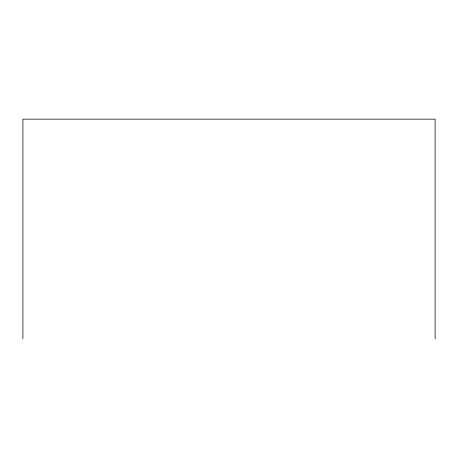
<?xml version="1.0" encoding="UTF-8"?>
<svg xmlns="http://www.w3.org/2000/svg" width="458" height="458" viewBox="0 0 458 458"><rect width="100%" height="100%" fill="white"/><g stroke="black" fill="none" stroke-linecap="round" stroke-linejoin="round"><path stroke-width="0.69" d="M435.1 338.851L435.1 119.149L22.9 119.149L22.9 338.851"/></g></svg>
